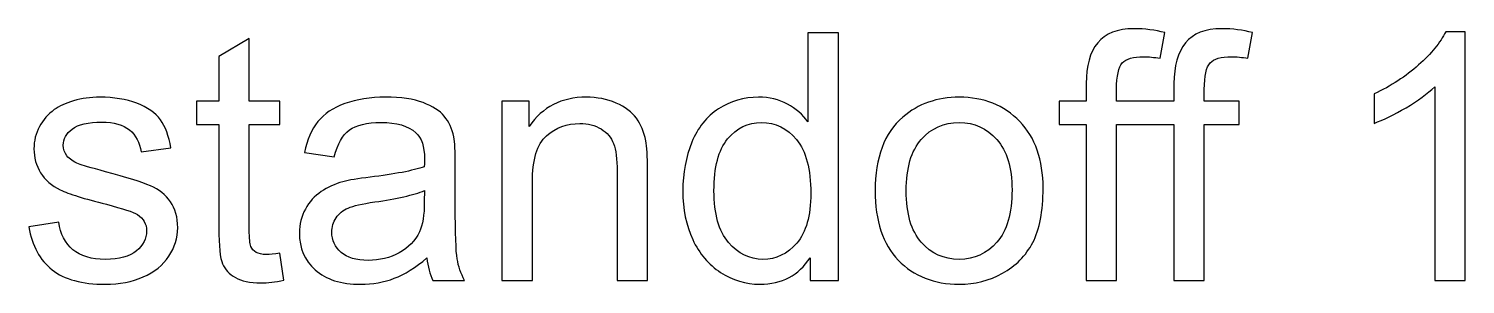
# Model space of a CAD drawing. Header units: millimetres. Extents: x -497 to 493, y -126 to 293.
# Drawn here: x -348.4 to -295.6, y 10.1 to 19.5 of the extents above; entities that cross this region are included whole.
import ezdxf

# ---------------------------------------------------------------- set-up
doc = ezdxf.new("R2010")
doc.units = ezdxf.units.MM
doc.header["$MEASUREMENT"] = 0
doc.layers.add('Layer 1', color=7, linetype='Continuous')

msp = doc.modelspace()

# ---------------------------------------------------------------- linework, layer by layer
at = {"layer": 'Layer 1'}
for points, knots in [([(-339.1333, 11.2346), (-339.1333, 11.2346), (-338.9809, 10.2482), (-338.9809, 10.2482), (-338.9809, 10.2482), (-339.2942, 10.1826), (-339.5757, 10.1487), (-339.8212, 10.1487), (-339.8212, 10.1487), (-340.2255, 10.1487), (-340.5388, 10.2122), (-340.7631, 10.3413), (-340.7631, 10.3413), (-340.9854, 10.4704), (-341.142, 10.6377), (-341.233, 10.8472), (-341.233, 10.8472), (-341.324, 11.0568), (-341.3685, 11.497), (-341.3685, 12.168), (-341.3685, 12.168), (-341.3685, 12.168), (-341.3685, 15.9653), (-341.3685, 15.9653), (-341.3685, 15.9653), (-341.3685, 15.9653), (-342.194, 15.9653), (-342.194, 15.9653), (-342.194, 15.9653), (-342.194, 15.9653), (-342.194, 16.8289), (-342.194, 16.8289), (-342.194, 16.8289), (-342.194, 16.8289), (-341.3685, 16.8289), (-341.3685, 16.8289), (-341.3685, 16.8289), (-341.3685, 16.8289), (-341.3685, 18.4587), (-341.3685, 18.4587), (-341.3685, 18.4587), (-341.3685, 18.4587), (-340.2509, 19.1297), (-340.2509, 19.1297), (-340.2509, 19.1297), (-340.2509, 19.1297), (-340.2509, 16.8289), (-340.2509, 16.8289), (-340.2509, 16.8289), (-340.2509, 16.8289), (-339.1333, 16.8289), (-339.1333, 16.8289), (-339.1333, 16.8289), (-339.1333, 16.8289), (-339.1333, 15.9653), (-339.1333, 15.9653), (-339.1333, 15.9653), (-339.1333, 15.9653), (-340.2509, 15.9653), (-340.2509, 15.9653), (-340.2509, 15.9653), (-340.2509, 15.9653), (-340.2509, 12.1045), (-340.2509, 12.1045), (-340.2509, 12.1045), (-340.2509, 11.7849), (-340.2318, 11.5796), (-340.1916, 11.4886), (-340.1916, 11.4886), (-340.1535, 11.3975), (-340.09, 11.3256), (-340.0011, 11.2705), (-340.0011, 11.2705), (-339.9122, 11.2176), (-339.7852, 11.1901), (-339.6201, 11.1901), (-339.6201, 11.1901), (-339.4974, 11.1901), (-339.3344, 11.2049), (-339.1333, 11.2346)], [0, 0, 0, 0, 0.047619, 0.047619, 0.047619, 0.047619, 0.0952381, 0.0952381, 0.0952381, 0.0952381, 0.1428571, 0.1428571, 0.1428571, 0.1428571, 0.1904762, 0.1904762, 0.1904762, 0.1904762, 0.2380952, 0.2380952, 0.2380952, 0.2380952, 0.2857143, 0.2857143, 0.2857143, 0.2857143, 0.3333333, 0.3333333, 0.3333333, 0.3333333, 0.3809524, 0.3809524, 0.3809524, 0.3809524, 0.4285714, 0.4285714, 0.4285714, 0.4285714, 0.4761905, 0.4761905, 0.4761905, 0.4761905, 0.5238095, 0.5238095, 0.5238095, 0.5238095, 0.5714286, 0.5714286, 0.5714286, 0.5714286, 0.6190476, 0.6190476, 0.6190476, 0.6190476, 0.6666667, 0.6666667, 0.6666667, 0.6666667, 0.7142857, 0.7142857, 0.7142857, 0.7142857, 0.7619048, 0.7619048, 0.7619048, 0.7619048, 0.8095238, 0.8095238, 0.8095238, 0.8095238, 0.8571429, 0.8571429, 0.8571429, 0.8571429, 0.9047619, 0.9047619, 0.9047619, 0.9047619, 1, 1, 1, 1]), ([(-319.6494, 10.2376), (-319.6494, 10.2376), (-319.6494, 11.0737), (-319.6494, 11.0737), (-319.6494, 11.0737), (-320.0664, 10.4239), (-320.6802, 10.0979), (-321.4909, 10.0979), (-321.4909, 10.0979), (-322.0158, 10.0979), (-322.4984, 10.2418), (-322.9366, 10.5318), (-322.9366, 10.5318), (-323.3768, 10.8197), (-323.7176, 11.224), (-323.961, 11.7404), (-323.961, 11.7404), (-324.2023, 12.259), (-324.323, 12.8538), (-324.323, 13.5269), (-324.323, 13.5269), (-324.323, 14.1831), (-324.2129, 14.7779), (-323.9949, 15.3134), (-323.9949, 15.3134), (-323.7748, 15.8468), (-323.4467, 16.2574), (-323.0085, 16.541), (-323.0085, 16.541), (-322.5725, 16.8268), (-322.0814, 16.9686), (-321.5417, 16.9686), (-321.5417, 16.9686), (-321.1438, 16.9686), (-320.7903, 16.8839), (-320.4812, 16.7167), (-320.4812, 16.7167), (-320.1722, 16.5495), (-319.9203, 16.3294), (-319.7256, 16.0606), (-319.7256, 16.0606), (-319.7256, 16.0606), (-319.7256, 19.3308), (-319.7256, 19.3308), (-319.7256, 19.3308), (-319.7256, 19.3308), (-318.608, 19.3308), (-318.608, 19.3308), (-318.608, 19.3308), (-318.608, 19.3308), (-318.608, 10.2376), (-318.608, 10.2376), (-318.608, 10.2376), (-318.608, 10.2376), (-319.6494, 10.2376), (-319.6494, 10.2376)], [0, 0, 0, 0, 0.0666667, 0.0666667, 0.0666667, 0.0666667, 0.1333333, 0.1333333, 0.1333333, 0.1333333, 0.2, 0.2, 0.2, 0.2, 0.2666667, 0.2666667, 0.2666667, 0.2666667, 0.3333333, 0.3333333, 0.3333333, 0.3333333, 0.4, 0.4, 0.4, 0.4, 0.4666667, 0.4666667, 0.4666667, 0.4666667, 0.5333333, 0.5333333, 0.5333333, 0.5333333, 0.6, 0.6, 0.6, 0.6, 0.6666667, 0.6666667, 0.6666667, 0.6666667, 0.7333333, 0.7333333, 0.7333333, 0.7333333, 0.8, 0.8, 0.8, 0.8, 0.8666667, 0.8666667, 0.8666667, 0.8666667, 1, 1, 1, 1]), ([(-306.2806, 10.2376), (-306.2806, 10.2376), (-306.2806, 15.9653), (-306.2806, 15.9653), (-306.2806, 15.9653), (-306.2806, 15.9653), (-308.3888, 15.9653), (-308.3888, 15.9653), (-308.3888, 15.9653), (-308.3888, 15.9653), (-308.3888, 10.2376), (-308.3888, 10.2376), (-308.3888, 10.2376), (-308.3888, 10.2376), (-309.5064, 10.2376), (-309.5064, 10.2376), (-309.5064, 10.2376), (-309.5064, 10.2376), (-309.5064, 15.9653), (-309.5064, 15.9653), (-309.5064, 15.9653), (-309.5064, 15.9653), (-310.497, 15.9653), (-310.497, 15.9653), (-310.497, 15.9653), (-310.497, 15.9653), (-310.497, 16.8289), (-310.497, 16.8289), (-310.497, 16.8289), (-310.497, 16.8289), (-309.5064, 16.8289), (-309.5064, 16.8289), (-309.5064, 16.8289), (-309.5064, 16.8289), (-309.5064, 17.466), (-309.5064, 17.466), (-309.5064, 17.466), (-309.5064, 18.118), (-309.3645, 18.6175), (-309.083, 18.9625), (-309.083, 18.9625), (-308.8036, 19.3096), (-308.3591, 19.4832), (-307.7495, 19.4832), (-307.7495, 19.4832), (-307.3495, 19.4832), (-306.9706, 19.4366), (-306.615, 19.3414), (-306.615, 19.3414), (-306.615, 19.3414), (-306.7886, 18.3995), (-306.7886, 18.3995), (-306.7886, 18.3995), (-307.0087, 18.4355), (-307.2098, 18.4545), (-307.3918, 18.4545), (-307.3918, 18.4545), (-307.7749, 18.4545), (-308.0374, 18.3783), (-308.1792, 18.2259), (-308.1792, 18.2259), (-308.3189, 18.0735), (-308.3888, 17.7497), (-308.3888, 17.2544), (-308.3888, 17.2544), (-308.3888, 17.2544), (-308.3888, 16.8289), (-308.3888, 16.8289), (-308.3888, 16.8289), (-308.3888, 16.8289), (-306.2806, 16.8289), (-306.2806, 16.8289), (-306.2806, 16.8289), (-306.2806, 16.8289), (-306.2806, 17.466), (-306.2806, 17.466), (-306.2806, 17.466), (-306.2806, 18.118), (-306.1409, 18.6175), (-305.8593, 18.9625), (-305.8593, 18.9625), (-305.5778, 19.3096), (-305.1333, 19.4832), (-304.5258, 19.4832), (-304.5258, 19.4832), (-304.1258, 19.4832), (-303.7469, 19.4366), (-303.3913, 19.3414), (-303.3913, 19.3414), (-303.3913, 19.3414), (-303.5649, 18.3995), (-303.5649, 18.3995), (-303.5649, 18.3995), (-303.7829, 18.4355), (-303.984, 18.4545), (-304.166, 18.4545), (-304.166, 18.4545), (-304.5512, 18.4545), (-304.8137, 18.3783), (-304.9534, 18.2259), (-304.9534, 18.2259), (-305.0952, 18.0735), (-305.1651, 17.7497), (-305.1651, 17.2544), (-305.1651, 17.2544), (-305.1651, 17.2544), (-305.1651, 16.8289), (-305.1651, 16.8289), (-305.1651, 16.8289), (-305.1651, 16.8289), (-303.8866, 16.8289), (-303.8866, 16.8289), (-303.8866, 16.8289), (-303.8866, 16.8289), (-303.8866, 15.9653), (-303.8866, 15.9653), (-303.8866, 15.9653), (-303.8866, 15.9653), (-305.1651, 15.9653), (-305.1651, 15.9653), (-305.1651, 15.9653), (-305.1651, 15.9653), (-305.1651, 10.2376), (-305.1651, 10.2376), (-305.1651, 10.2376), (-305.1651, 10.2376), (-306.2806, 10.2376), (-306.2806, 10.2376)], [0, 0, 0, 0, 0.030303, 0.030303, 0.030303, 0.030303, 0.0606061, 0.0606061, 0.0606061, 0.0606061, 0.0909091, 0.0909091, 0.0909091, 0.0909091, 0.1212121, 0.1212121, 0.1212121, 0.1212121, 0.1515152, 0.1515152, 0.1515152, 0.1515152, 0.1818182, 0.1818182, 0.1818182, 0.1818182, 0.2121212, 0.2121212, 0.2121212, 0.2121212, 0.2424242, 0.2424242, 0.2424242, 0.2424242, 0.2727273, 0.2727273, 0.2727273, 0.2727273, 0.3030303, 0.3030303, 0.3030303, 0.3030303, 0.3333333, 0.3333333, 0.3333333, 0.3333333, 0.3636364, 0.3636364, 0.3636364, 0.3636364, 0.3939394, 0.3939394, 0.3939394, 0.3939394, 0.4242424, 0.4242424, 0.4242424, 0.4242424, 0.4545455, 0.4545455, 0.4545455, 0.4545455, 0.4848485, 0.4848485, 0.4848485, 0.4848485, 0.5151515, 0.5151515, 0.5151515, 0.5151515, 0.5454545, 0.5454545, 0.5454545, 0.5454545, 0.5757576, 0.5757576, 0.5757576, 0.5757576, 0.6060606, 0.6060606, 0.6060606, 0.6060606, 0.6363636, 0.6363636, 0.6363636, 0.6363636, 0.6666667, 0.6666667, 0.6666667, 0.6666667, 0.6969697, 0.6969697, 0.6969697, 0.6969697, 0.7272727, 0.7272727, 0.7272727, 0.7272727, 0.7575758, 0.7575758, 0.7575758, 0.7575758, 0.7878788, 0.7878788, 0.7878788, 0.7878788, 0.8181818, 0.8181818, 0.8181818, 0.8181818, 0.8484848, 0.8484848, 0.8484848, 0.8484848, 0.8787879, 0.8787879, 0.8787879, 0.8787879, 0.9090909, 0.9090909, 0.9090909, 0.9090909, 0.9393939, 0.9393939, 0.9393939, 0.9393939, 1, 1, 1, 1]), ([(-295.5787, 10.2376), (-295.5787, 10.2376), (-296.6963, 10.2376), (-296.6963, 10.2376), (-296.6963, 10.2376), (-296.6963, 10.2376), (-296.6963, 17.3538), (-296.6963, 17.3538), (-296.6963, 17.3538), (-296.9651, 17.0956), (-297.3186, 16.8395), (-297.7546, 16.5834), (-297.7546, 16.5834), (-298.1907, 16.3273), (-298.5844, 16.1346), (-298.9315, 16.0076), (-298.9315, 16.0076), (-298.9315, 16.0076), (-298.9315, 17.0871), (-298.9315, 17.0871), (-298.9315, 17.0871), (-298.3071, 17.3792), (-297.761, 17.7348), (-297.2932, 18.1539), (-297.2932, 18.1539), (-296.8254, 18.5709), (-296.4931, 18.9752), (-296.2984, 19.3689), (-296.2984, 19.3689), (-296.2984, 19.3689), (-295.5787, 19.3689), (-295.5787, 19.3689), (-295.5787, 19.3689), (-295.5787, 19.3689), (-295.5787, 10.2376), (-295.5787, 10.2376)], [0, 0, 0, 0, 0.1, 0.1, 0.1, 0.1, 0.2, 0.2, 0.2, 0.2, 0.3, 0.3, 0.3, 0.3, 0.4, 0.4, 0.4, 0.4, 0.5, 0.5, 0.5, 0.5, 0.6, 0.6, 0.6, 0.6, 0.7, 0.7, 0.7, 0.7, 0.8, 0.8, 0.8, 0.8, 1, 1, 1, 1]), ([(-348.3535, 12.2061), (-348.3535, 12.2061), (-347.2486, 12.3839), (-347.2486, 12.3839), (-347.2486, 12.3839), (-347.1872, 11.9415), (-347.0136, 11.6029), (-346.73, 11.3658), (-346.73, 11.3658), (-346.4464, 11.1308), (-346.0484, 11.0123), (-345.5404, 11.0123), (-345.5404, 11.0123), (-345.0261, 11.0123), (-344.6451, 11.116), (-344.3953, 11.3256), (-344.3953, 11.3256), (-344.1477, 11.533), (-344.0228, 11.7785), (-344.0228, 12.0601), (-344.0228, 12.0601), (-344.0228, 12.3119), (-344.135, 12.5109), (-344.3572, 12.6548), (-344.3572, 12.6548), (-344.5139, 12.7543), (-344.8949, 12.8792), (-345.5002, 13.0337), (-345.5002, 13.0337), (-346.3173, 13.239), (-346.8824, 13.4168), (-347.1999, 13.5671), (-347.1999, 13.5671), (-347.5153, 13.7195), (-347.7545, 13.927), (-347.9175, 14.1937), (-347.9175, 14.1937), (-348.0804, 14.4582), (-348.163, 14.7525), (-348.163, 15.0742), (-348.163, 15.0742), (-348.163, 15.3684), (-348.0953, 15.6393), (-347.9619, 15.8891), (-347.9619, 15.8891), (-347.8264, 16.1389), (-347.6444, 16.3463), (-347.4137, 16.5114), (-347.4137, 16.5114), (-347.2401, 16.6384), (-347.0031, 16.7464), (-346.7046, 16.8353), (-346.7046, 16.8353), (-346.404, 16.9242), (-346.0844, 16.9686), (-345.7415, 16.9686), (-345.7415, 16.9686), (-345.2251, 16.9686), (-344.7721, 16.8945), (-344.3826, 16.7442), (-344.3826, 16.7442), (-343.991, 16.5961), (-343.7032, 16.3929), (-343.5169, 16.1389), (-343.5169, 16.1389), (-343.3328, 15.8828), (-343.2036, 15.542), (-343.1338, 15.1144), (-343.1338, 15.1144), (-343.1338, 15.1144), (-344.226, 14.962), (-344.226, 14.962), (-344.226, 14.962), (-344.2747, 15.3049), (-344.4186, 15.5737), (-344.6557, 15.7663), (-344.6557, 15.7663), (-344.8927, 15.959), (-345.2272, 16.0542), (-345.6611, 16.0542), (-345.6611, 16.0542), (-346.1712, 16.0542), (-346.5374, 15.9695), (-346.7554, 15.8002), (-346.7554, 15.8002), (-346.9734, 15.6309), (-347.0835, 15.4319), (-347.0835, 15.2054), (-347.0835, 15.2054), (-347.0835, 15.0615), (-347.039, 14.9303), (-346.948, 14.8138), (-346.948, 14.8138), (-346.857, 14.6953), (-346.7152, 14.5958), (-346.5205, 14.5175), (-346.5205, 14.5175), (-346.4083, 14.4752), (-346.0823, 14.3799), (-345.5362, 14.2318), (-345.5362, 14.2318), (-344.7488, 14.0222), (-344.1985, 13.8486), (-343.8852, 13.7153), (-343.8852, 13.7153), (-343.5719, 13.5819), (-343.3264, 13.3851), (-343.1486, 13.1311), (-343.1486, 13.1311), (-342.9687, 12.875), (-342.8798, 12.5575), (-342.8798, 12.1765), (-342.8798, 12.1765), (-342.8798, 11.8061), (-342.9877, 11.4568), (-343.2058, 11.1287), (-343.2058, 11.1287), (-343.4238, 10.8006), (-343.737, 10.5466), (-344.1456, 10.3667), (-344.1456, 10.3667), (-344.5562, 10.1868), (-345.0197, 10.0979), (-345.5362, 10.0979), (-345.5362, 10.0979), (-346.3913, 10.0979), (-347.0454, 10.2757), (-347.4941, 10.6292), (-347.4941, 10.6292), (-347.9429, 10.9848), (-348.2286, 11.5097), (-348.3535, 12.2061)], [0, 0, 0, 0, 0.0294118, 0.0294118, 0.0294118, 0.0294118, 0.0588235, 0.0588235, 0.0588235, 0.0588235, 0.0882353, 0.0882353, 0.0882353, 0.0882353, 0.1176471, 0.1176471, 0.1176471, 0.1176471, 0.1470588, 0.1470588, 0.1470588, 0.1470588, 0.1764706, 0.1764706, 0.1764706, 0.1764706, 0.2058824, 0.2058824, 0.2058824, 0.2058824, 0.2352941, 0.2352941, 0.2352941, 0.2352941, 0.2647059, 0.2647059, 0.2647059, 0.2647059, 0.2941176, 0.2941176, 0.2941176, 0.2941176, 0.3235294, 0.3235294, 0.3235294, 0.3235294, 0.3529412, 0.3529412, 0.3529412, 0.3529412, 0.3823529, 0.3823529, 0.3823529, 0.3823529, 0.4117647, 0.4117647, 0.4117647, 0.4117647, 0.4411765, 0.4411765, 0.4411765, 0.4411765, 0.4705882, 0.4705882, 0.4705882, 0.4705882, 0.5, 0.5, 0.5, 0.5, 0.5294118, 0.5294118, 0.5294118, 0.5294118, 0.5588235, 0.5588235, 0.5588235, 0.5588235, 0.5882353, 0.5882353, 0.5882353, 0.5882353, 0.6176471, 0.6176471, 0.6176471, 0.6176471, 0.6470588, 0.6470588, 0.6470588, 0.6470588, 0.6764706, 0.6764706, 0.6764706, 0.6764706, 0.7058824, 0.7058824, 0.7058824, 0.7058824, 0.7352941, 0.7352941, 0.7352941, 0.7352941, 0.7647059, 0.7647059, 0.7647059, 0.7647059, 0.7941176, 0.7941176, 0.7941176, 0.7941176, 0.8235294, 0.8235294, 0.8235294, 0.8235294, 0.8529412, 0.8529412, 0.8529412, 0.8529412, 0.8823529, 0.8823529, 0.8823529, 0.8823529, 0.9117647, 0.9117647, 0.9117647, 0.9117647, 0.9411765, 0.9411765, 0.9411765, 0.9411765, 1, 1, 1, 1]), ([(-333.7252, 11.0631), (-334.1401, 10.7096), (-334.5401, 10.462), (-334.9232, 10.3159), (-334.9232, 10.3159), (-335.3063, 10.1699), (-335.717, 10.0979), (-336.1572, 10.0979), (-336.1572, 10.0979), (-336.8811, 10.0979), (-337.4378, 10.2736), (-337.8273, 10.6271), (-337.8273, 10.6271), (-338.2168, 10.9784), (-338.4115, 11.4293), (-338.4115, 11.9775), (-338.4115, 11.9775), (-338.4115, 12.2992), (-338.3374, 12.5935), (-338.1914, 12.8602), (-338.1914, 12.8602), (-338.0432, 13.1269), (-337.8506, 13.3385), (-337.6135, 13.4994), (-337.6135, 13.4994), (-337.3743, 13.6603), (-337.1076, 13.783), (-336.8092, 13.8656), (-336.8092, 13.8656), (-336.589, 13.9227), (-336.2567, 13.9778), (-335.8143, 14.0328), (-335.8143, 14.0328), (-334.9126, 14.1386), (-334.2459, 14.2677), (-333.8204, 14.4159), (-333.8204, 14.4159), (-333.8162, 14.5683), (-333.8141, 14.6657), (-333.8141, 14.7059), (-333.8141, 14.7059), (-333.8141, 15.1589), (-333.9199, 15.4785), (-334.1316, 15.6647), (-334.1316, 15.6647), (-334.4173, 15.9166), (-334.8428, 16.0415), (-335.4058, 16.0415), (-335.4058, 16.0415), (-335.9329, 16.0415), (-336.3223, 15.9484), (-336.5721, 15.7642), (-336.5721, 15.7642), (-336.824, 15.5801), (-337.0081, 15.2541), (-337.1288, 14.7842), (-337.1288, 14.7842), (-337.1288, 14.7842), (-338.221, 14.9366), (-338.221, 14.9366), (-338.221, 14.9366), (-338.1215, 15.4044), (-337.9585, 15.7833), (-337.7299, 16.0711), (-337.7299, 16.0711), (-337.5013, 16.359), (-337.1711, 16.5791), (-336.7393, 16.7358), (-336.7393, 16.7358), (-336.3096, 16.8903), (-335.808, 16.9686), (-335.2407, 16.9686), (-335.2407, 16.9686), (-334.6777, 16.9686), (-334.2184, 16.903), (-333.8649, 16.7696), (-333.8649, 16.7696), (-333.5135, 16.6363), (-333.2532, 16.4712), (-333.0881, 16.2701), (-333.0881, 16.2701), (-332.923, 16.069), (-332.8066, 15.815), (-332.7388, 15.5081), (-332.7388, 15.5081), (-332.7028, 15.3176), (-332.6838, 14.9747), (-332.6838, 14.4815), (-332.6838, 14.4815), (-332.6838, 14.4815), (-332.6838, 12.9999), (-332.6838, 12.9999), (-332.6838, 12.9999), (-332.6838, 11.9648), (-332.6605, 11.3108), (-332.6139, 11.0335), (-332.6139, 11.0335), (-332.5695, 10.7562), (-332.4764, 10.4916), (-332.3409, 10.2376), (-332.3409, 10.2376), (-332.3409, 10.2376), (-333.5093, 10.2376), (-333.5093, 10.2376), (-333.5093, 10.2376), (-333.6215, 10.4726), (-333.6934, 10.7477), (-333.7252, 11.0631)], [0, 0, 0, 0, 0.0357143, 0.0357143, 0.0357143, 0.0357143, 0.0714286, 0.0714286, 0.0714286, 0.0714286, 0.1071429, 0.1071429, 0.1071429, 0.1071429, 0.1428571, 0.1428571, 0.1428571, 0.1428571, 0.1785714, 0.1785714, 0.1785714, 0.1785714, 0.2142857, 0.2142857, 0.2142857, 0.2142857, 0.25, 0.25, 0.25, 0.25, 0.2857143, 0.2857143, 0.2857143, 0.2857143, 0.3214286, 0.3214286, 0.3214286, 0.3214286, 0.3571429, 0.3571429, 0.3571429, 0.3571429, 0.3928571, 0.3928571, 0.3928571, 0.3928571, 0.4285714, 0.4285714, 0.4285714, 0.4285714, 0.4642857, 0.4642857, 0.4642857, 0.4642857, 0.5, 0.5, 0.5, 0.5, 0.5357143, 0.5357143, 0.5357143, 0.5357143, 0.5714286, 0.5714286, 0.5714286, 0.5714286, 0.6071429, 0.6071429, 0.6071429, 0.6071429, 0.6428571, 0.6428571, 0.6428571, 0.6428571, 0.6785714, 0.6785714, 0.6785714, 0.6785714, 0.7142857, 0.7142857, 0.7142857, 0.7142857, 0.75, 0.75, 0.75, 0.75, 0.7857143, 0.7857143, 0.7857143, 0.7857143, 0.8214286, 0.8214286, 0.8214286, 0.8214286, 0.8571429, 0.8571429, 0.8571429, 0.8571429, 0.8928571, 0.8928571, 0.8928571, 0.8928571, 0.9285714, 0.9285714, 0.9285714, 0.9285714, 1, 1, 1, 1]), ([(-330.9672, 10.2376), (-330.9672, 10.2376), (-330.9672, 16.8289), (-330.9672, 16.8289), (-330.9672, 16.8289), (-330.9672, 16.8289), (-329.9639, 16.8289), (-329.9639, 16.8289), (-329.9639, 16.8289), (-329.9639, 16.8289), (-329.9639, 15.8933), (-329.9639, 15.8933), (-329.9639, 15.8933), (-329.4813, 16.6109), (-328.7828, 16.9686), (-327.8705, 16.9686), (-327.8705, 16.9686), (-327.4726, 16.9686), (-327.1085, 16.8966), (-326.7762, 16.7548), (-326.7762, 16.7548), (-326.4439, 16.613), (-326.1941, 16.4246), (-326.029, 16.1939), (-326.029, 16.1939), (-325.8639, 15.9632), (-325.7475, 15.688), (-325.6819, 15.3705), (-325.6819, 15.3705), (-325.6417, 15.1631), (-325.6205, 14.8011), (-325.6205, 14.2847), (-325.6205, 14.2847), (-325.6205, 14.2847), (-325.6205, 10.2376), (-325.6205, 10.2376), (-325.6205, 10.2376), (-325.6205, 10.2376), (-326.7381, 10.2376), (-326.7381, 10.2376), (-326.7381, 10.2376), (-326.7381, 10.2376), (-326.7381, 14.2423), (-326.7381, 14.2423), (-326.7381, 14.2423), (-326.7381, 14.6974), (-326.7804, 15.0382), (-326.8672, 15.2626), (-326.8672, 15.2626), (-326.954, 15.4869), (-327.1085, 15.6669), (-327.3286, 15.8023), (-327.3286, 15.8023), (-327.5488, 15.9357), (-327.8091, 16.0034), (-328.1055, 16.0034), (-328.1055, 16.0034), (-328.5796, 16.0034), (-328.9881, 15.8531), (-329.3331, 15.5504), (-329.3331, 15.5504), (-329.6781, 15.2499), (-329.8496, 14.6763), (-329.8496, 13.8338), (-329.8496, 13.8338), (-329.8496, 13.8338), (-329.8496, 10.2376), (-329.8496, 10.2376), (-329.8496, 10.2376), (-329.8496, 10.2376), (-330.9672, 10.2376), (-330.9672, 10.2376)], [0, 0, 0, 0, 0.0526316, 0.0526316, 0.0526316, 0.0526316, 0.1052632, 0.1052632, 0.1052632, 0.1052632, 0.1578947, 0.1578947, 0.1578947, 0.1578947, 0.2105263, 0.2105263, 0.2105263, 0.2105263, 0.2631579, 0.2631579, 0.2631579, 0.2631579, 0.3157895, 0.3157895, 0.3157895, 0.3157895, 0.3684211, 0.3684211, 0.3684211, 0.3684211, 0.4210526, 0.4210526, 0.4210526, 0.4210526, 0.4736842, 0.4736842, 0.4736842, 0.4736842, 0.5263158, 0.5263158, 0.5263158, 0.5263158, 0.5789474, 0.5789474, 0.5789474, 0.5789474, 0.6315789, 0.6315789, 0.6315789, 0.6315789, 0.6842105, 0.6842105, 0.6842105, 0.6842105, 0.7368421, 0.7368421, 0.7368421, 0.7368421, 0.7894737, 0.7894737, 0.7894737, 0.7894737, 0.8421053, 0.8421053, 0.8421053, 0.8421053, 0.8947368, 0.8947368, 0.8947368, 0.8947368, 1, 1, 1, 1]), ([(-317.2597, 13.5333), (-317.2597, 14.7503), (-316.921, 15.652), (-316.2416, 16.2384), (-316.2416, 16.2384), (-315.6764, 16.7252), (-314.9843, 16.9686), (-314.1694, 16.9686), (-314.1694, 16.9686), (-313.2655, 16.9686), (-312.5247, 16.6723), (-311.949, 16.0796), (-311.949, 16.0796), (-311.3754, 15.4891), (-311.0875, 14.6699), (-311.0875, 13.6264), (-311.0875, 13.6264), (-311.0875, 12.7797), (-311.2145, 12.1151), (-311.4685, 11.6304), (-311.4685, 11.6304), (-311.7225, 11.1457), (-312.0929, 10.7689), (-312.5797, 10.5001), (-312.5797, 10.5001), (-313.0645, 10.2312), (-313.5957, 10.0979), (-314.1694, 10.0979), (-314.1694, 10.0979), (-315.0922, 10.0979), (-315.8373, 10.3921), (-316.4067, 10.9827), (-316.4067, 10.9827), (-316.9761, 11.5732), (-317.2597, 12.4241), (-317.2597, 13.5333)], [0, 0, 0, 0, 0.1, 0.1, 0.1, 0.1, 0.2, 0.2, 0.2, 0.2, 0.3, 0.3, 0.3, 0.3, 0.4, 0.4, 0.4, 0.4, 0.5, 0.5, 0.5, 0.5, 0.6, 0.6, 0.6, 0.6, 0.7, 0.7, 0.7, 0.7, 0.8, 0.8, 0.8, 0.8, 1, 1, 1, 1]), ([(-323.18, 13.5248), (-323.18, 12.6824), (-323.0022, 12.0537), (-322.6445, 11.6367), (-322.6445, 11.6367), (-322.2889, 11.2197), (-321.8677, 11.0123), (-321.3829, 11.0123), (-321.3829, 11.0123), (-320.894, 11.0123), (-320.4791, 11.2113), (-320.1362, 11.6092), (-320.1362, 11.6092), (-319.7954, 12.0071), (-319.624, 12.6146), (-319.624, 13.4317), (-319.624, 13.4317), (-319.624, 14.3291), (-319.7976, 14.9895), (-320.1468, 15.4107), (-320.1468, 15.4107), (-320.4939, 15.832), (-320.9236, 16.0415), (-321.4337, 16.0415), (-321.4337, 16.0415), (-321.9312, 16.0415), (-322.346, 15.8404), (-322.6805, 15.4361), (-322.6805, 15.4361), (-323.0128, 15.0319), (-323.18, 14.3947), (-323.18, 13.5248)], [0, 0, 0, 0, 0.1111111, 0.1111111, 0.1111111, 0.1111111, 0.2222222, 0.2222222, 0.2222222, 0.2222222, 0.3333333, 0.3333333, 0.3333333, 0.3333333, 0.4444444, 0.4444444, 0.4444444, 0.4444444, 0.5555556, 0.5555556, 0.5555556, 0.5555556, 0.6666667, 0.6666667, 0.6666667, 0.6666667, 0.7777778, 0.7777778, 0.7777778, 0.7777778, 1, 1, 1, 1]), ([(-316.1167, 13.5311), (-316.1167, 12.6887), (-315.9325, 12.0579), (-315.5642, 11.641), (-315.5642, 11.641), (-315.1938, 11.2219), (-314.7303, 11.0123), (-314.1694, 11.0123), (-314.1694, 11.0123), (-313.6148, 11.0123), (-313.1534, 11.2219), (-312.7829, 11.6431), (-312.7829, 11.6431), (-312.4146, 12.0643), (-312.2305, 12.7056), (-312.2305, 13.5671), (-312.2305, 13.5671), (-312.2305, 14.3799), (-312.4168, 14.9959), (-312.7872, 15.4129), (-312.7872, 15.4129), (-313.1576, 15.832), (-313.619, 16.0415), (-314.1694, 16.0415), (-314.1694, 16.0415), (-314.7303, 16.0415), (-315.1938, 15.8341), (-315.5642, 15.4171), (-315.5642, 15.4171), (-315.9325, 15.0001), (-316.1167, 14.3715), (-316.1167, 13.5311)], [0, 0, 0, 0, 0.1111111, 0.1111111, 0.1111111, 0.1111111, 0.2222222, 0.2222222, 0.2222222, 0.2222222, 0.3333333, 0.3333333, 0.3333333, 0.3333333, 0.4444444, 0.4444444, 0.4444444, 0.4444444, 0.5555556, 0.5555556, 0.5555556, 0.5555556, 0.6666667, 0.6666667, 0.6666667, 0.6666667, 0.7777778, 0.7777778, 0.7777778, 0.7777778, 1, 1, 1, 1]), ([(-333.8141, 13.5396), (-334.2205, 13.3745), (-334.8301, 13.2348), (-335.6429, 13.1205), (-335.6429, 13.1205), (-336.1043, 13.0549), (-336.4303, 12.9808), (-336.6208, 12.8983), (-336.6208, 12.8983), (-336.8113, 12.8157), (-336.9573, 12.6951), (-337.0611, 12.5384), (-337.0611, 12.5384), (-337.1648, 12.3797), (-337.2177, 12.204), (-337.2177, 12.0093), (-337.2177, 12.0093), (-337.2177, 11.715), (-337.1055, 11.4674), (-336.879, 11.2705), (-336.879, 11.2705), (-336.6525, 11.0737), (-336.3223, 10.9742), (-335.8884, 10.9742), (-335.8884, 10.9742), (-335.4587, 10.9742), (-335.0756, 11.0673), (-334.7391, 11.2557), (-334.7391, 11.2557), (-334.4046, 11.442), (-334.157, 11.6981), (-334.0004, 12.022), (-334.0004, 12.022), (-333.8797, 12.2738), (-333.8204, 12.6443), (-333.8204, 13.1332), (-333.8204, 13.1332), (-333.8204, 13.1332), (-333.8141, 13.5396), (-333.8141, 13.5396)], [0, 0, 0, 0, 0.0909091, 0.0909091, 0.0909091, 0.0909091, 0.1818182, 0.1818182, 0.1818182, 0.1818182, 0.2727273, 0.2727273, 0.2727273, 0.2727273, 0.3636364, 0.3636364, 0.3636364, 0.3636364, 0.4545455, 0.4545455, 0.4545455, 0.4545455, 0.5454545, 0.5454545, 0.5454545, 0.5454545, 0.6363636, 0.6363636, 0.6363636, 0.6363636, 0.7272727, 0.7272727, 0.7272727, 0.7272727, 0.8181818, 0.8181818, 0.8181818, 0.8181818, 1, 1, 1, 1])]:
    msp.add_open_spline(points, degree=3, knots=knots, dxfattribs=at)

doc.saveas('drawing.dxf')
